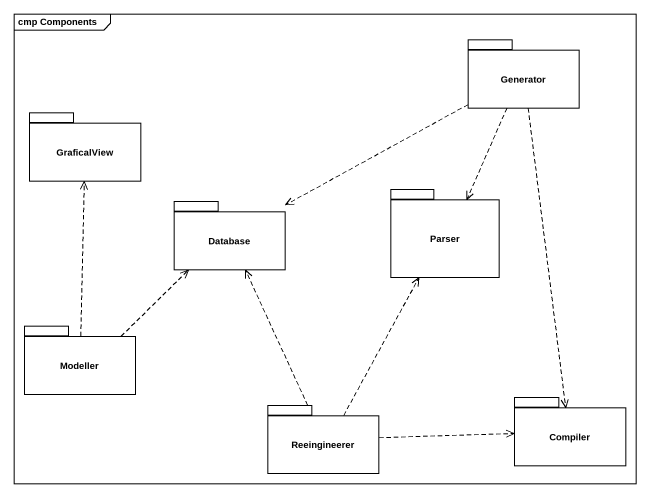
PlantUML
@startuml
mainframe cmp Components
package Generator {
}
package GraficalView {
}
package "Database" as Database_ {
}
package Parser {
}
package Modeller {
}
package Compiler {
}
package Reeingineerer {
}
Generator .left.> Database_
Generator ..> Parser
Generator ..> Compiler
Modeller .up.> GraficalView
Modeller .up.> Database_
Reeingineerer .up.> Database_
Reeingineerer .up.> Parser
Reeingineerer .right.> Compiler
@enduml
